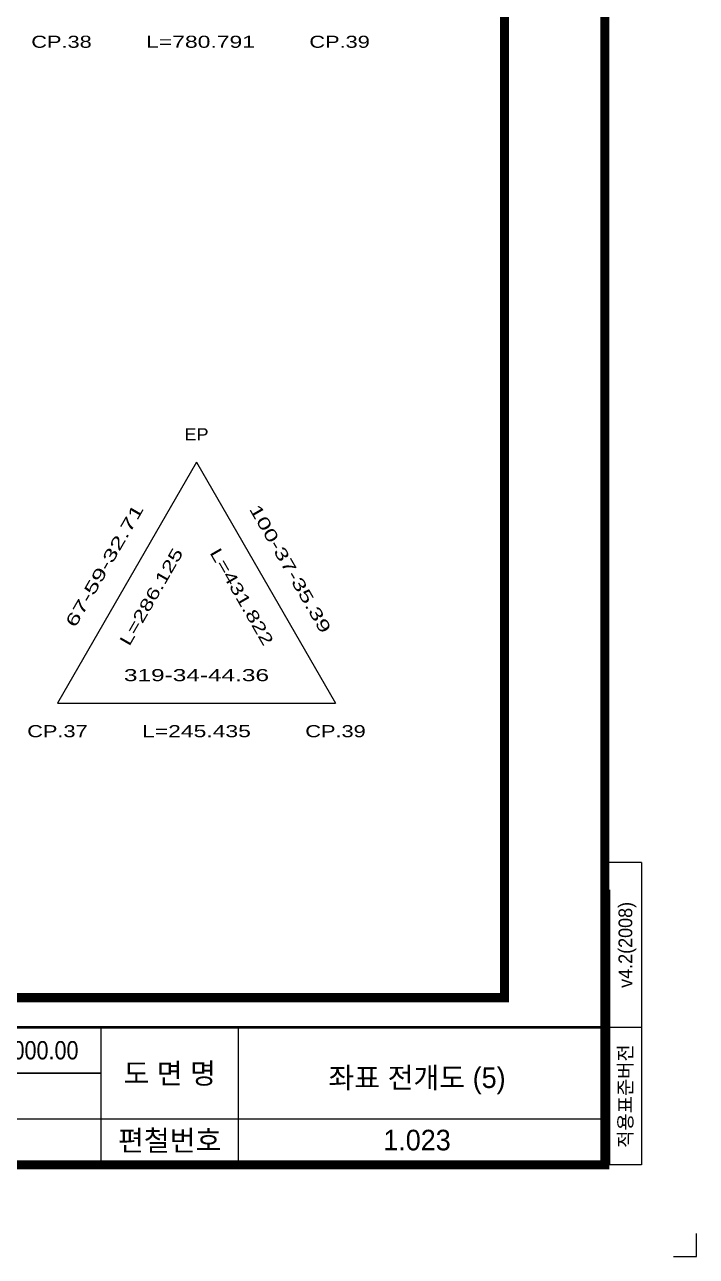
# Model space of a CAD drawing. Header units: millimetres. Extents: x 0 to 841, y 0 to 594.
# Drawn here: x 694.3 to 841, y 0 to 268.9 of the extents above; entities that cross this region are included whole.
import ezdxf
from ezdxf.enums import TextEntityAlignment as Align

# ---------------------------------------------------------------- set-up
doc = ezdxf.new("R2010")
doc.units = ezdxf.units.MM
doc.header["$LTSCALE"] = 10
for name, color, linetype in [('CA-TABL-LIN2', 1, 'Continuous'), ('CA-TABL-TEX1', 6, 'Continuous'), ('CA-TABL-TEX2', 3, 'Continuous'), ('CX-BORD', 3, 'Continuous'), ('CX-BORD-LIN1', 4, 'Continuous'), ('CX-BORD-LIN2', 3, 'Continuous'), ('CX-BORD-TEX2', 7, 'Continuous'), ('CX-BORD-TEX3', 6, 'Continuous'), ('CX-MISC', 2, 'Continuous'), ('CZ-LIN1', 7, 'Continuous')]:
    doc.layers.add(name, color=color, linetype=linetype)
doc.styles.add('RP2', font='Dotum.ttf')
doc.styles.add('TB_TEXT', font='Dotum.ttf')
doc.styles.add('TB_WBTXT', font='Dotum.ttf')
doc.styles.add('TB_WMTXT', font='Dotum.ttf')

# ---------------------------------------------------------------- blocks, each defined once
blk = doc.blocks.new('CXBLKA1-KHCA-부산~울산409_K2H')
at = {"layer": 'CX-BORD-LIN1', "const_width": 2}
blk.add_lwpolyline([(821, 20), (25, 20), (25, 574), (821, 574)], close=True, dxfattribs=at)
at = {"layer": 'CX-BORD-LIN1'}
for points, const_width in [([(821, 50), (25, 50)], 0.6), ([(711, 20), (711, 50)], 0.3)]:
    blk.add_lwpolyline(points, dxfattribs=dict(at, const_width=const_width))
at = {"layer": 'CX-BORD-LIN2'}
for p, q in [((829, 86.03), (821, 86.03)), ((829, 86.03), (829, 20)), ((822, 80), (822, 20)), ((829, 50), (821, 50)), ((829, 20), (822, 20))]:
    blk.add_line(p, q, dxfattribs=at)
at = {"layer": 'CX-BORD-LIN2', "const_width": 0.3}
for points in [[(741, 20), (741, 50)], [(711, 40), (591, 40)], [(821, 30), (591, 30)]]:
    blk.add_lwpolyline(points, dxfattribs=at)
at = {"layer": 'CX-MISC'}
blk.add_lwpolyline([(836, 0), (841, 0), (841, 5)], dxfattribs=at)
at = {"layer": 'CX-BORD-LIN1', "style": 'TB_TEXT'}
for tag, height, p in [('TR_RDAT4', 3.5, (342.5, 47)), ('TR_DGN4', 3.5, (484.12, 47)), ('TR_CHK4', 3.5, (524.12, 47)), ('TR_APP4', 3.5, (564.12, 47)), ('TR_RNUM4', 3, (310.11, 46.64)), ('TR_RNUM3', 3, (310.11, 40.64)), ('TR_RDAT3', 3.5, (342.5, 41)), ('TR_DGN3', 3.5, (484.12, 41)), ('TR_CHK3', 3.5, (524.12, 41)), ('TR_APP3', 3.5, (564.12, 41)), ('TR_RNUM2', 3, (310.11, 34.64)), ('TR_RDAT2', 3.5, (342.5, 35)), ('TR_DGN2', 3.5, (484.12, 35)), ('TR_CHK2', 3.5, (524.12, 35)), ('TR_APP2', 3.5, (564.12, 35)), ('TR_RNUM1', 3, (310.11, 28.64)), ('TR_RDAT1', 3.5, (342.5, 29)), ('TR_DGN1', 3.5, (484.12, 29)), ('TR_CHK1', 3.5, (524.12, 29)), ('TR_APP1', 3.5, (564.12, 29))]:
    blk.add_attdef(tag, text='', height=height, dxfattribs=at).set_placement(p, align=Align.MIDDLE_CENTER)
for tag, p in [('TR_RCON4', (367.3, 47)), ('TR_RCON3', (367.3, 41)), ('TR_RCON2', (367.3, 35)), ('TR_RCON1', (367.3, 29))]:
    blk.add_attdef(tag, text='', height=3.5, dxfattribs=at).set_placement(p, align=Align.MIDDLE_LEFT)
at = {"layer": 'CX-BORD-LIN2', "style": 'TB_TEXT'}
blk.add_text('적용표준버전', height=3, rotation=90, dxfattribs=at).set_placement((825.5, 35), align=Align.MIDDLE_CENTER)
blk.add_attdef('TD_VERSION', text='', height=3, rotation=90, dxfattribs=at).set_placement((825.5, 68.01), align=Align.MIDDLE_CENTER)
at = {"layer": 'CX-BORD-TEX2', "style": 'TB_WMTXT'}
for tag, height, p in [('TB_CNAME', 5, (40.34, 551.83)), ('TB_CSCOP', 4, (41.63, 543.83))]:
    blk.add_attdef(tag, text='', height=height, dxfattribs=at).set_placement(p, align=Align.BOTTOM_LEFT)
at = {"layer": 'CX-BORD-TEX2', "style": 'TB_WBTXT'}
for tag, height, p in [('TB_MTITIL', 10, (423, 553.33)), ('TB_STITL', 7, (423, 538.33))]:
    blk.add_attdef(tag, text='', height=height, dxfattribs=at).set_placement(p, align=Align.MIDDLE_CENTER)
at = {"layer": 'CX-BORD-TEX3', "style": 'TB_TEXT'}
for s, p in [('도 면 명', (726, 40)), ('편철번호', (726, 25.39))]:
    blk.add_text(s, height=4.5, dxfattribs=at).set_placement(p, align=Align.MIDDLE)
for tag, height, p in [('TD_DCOMP', 4.5, (242.5, 45)), ('TD_CSECT', 4.5, (636, 45)), ('TD_DNAME_TOP', 4.5, (780, 45)), ('TD_DNAME_MAIN', 4.5, (780, 39.01)), ('TD_CCOMP', 4.5, (242.5, 35)), ('TD_HSCAL', 4.5, (651.7, 35.24)), ('TD_VSCAL', 4.5, (680.78, 35.24)), ('TD_DNAME_BOT', 3, (780, 33.65)), ('TD_CNAME', 4.5, (90, 25.75)), ('TD_FIELD', 4.5, (207.5, 25.53)), ('TD_CSTEP', 4.5, (278.24, 25.53)), ('TD_DWGCODE', 4.5, (666, 25.39)), ('TD_DWGNO', 4.5, (780, 25.39))]:
    blk.add_attdef(tag, text='', height=height, dxfattribs=at).set_placement(p, align=Align.MIDDLE_CENTER)
at = {"layer": 'CX-BORD-TEX3', "style": 'TB_TEXT', "width": 0.9}
blk.add_attdef('TD_CDIST', text='', height=4, dxfattribs=at).set_placement((681, 45), align=Align.MIDDLE_CENTER)

msp = doc.modelspace()

# ---------------------------------------------------------------- linework, layer by layer
at = {"layer": 'CA-TABL-LIN2', "linetype": 'Continuous'}
for p, q in [((731.84, 173.38), (701.48, 120.79)), ((731.84, 173.38), (762.2, 120.79)), ((701.48, 120.79), (762.2, 120.79))]:
    msp.add_line(p, q, dxfattribs=at)
at = {"layer": 'CZ-LIN1'}
msp.add_lwpolyline([(48.65, 541.03, 2, 2, 0), (48.65, 56.49, 2, 2, 0), (799.09, 56.49, 2, 2, 0), (799.09, 541.03, 2, 2, 0)], format="xyseb", close=True, dxfattribs=at)

# ---------------------------------------------------------------- block references
at = {"layer": 'CX-BORD'}
ref = msp.add_blockref('CXBLKA1-KHCA-부산~울산409_K2H', (0, 0), dxfattribs=at)
ref.add_attrib('TD_DNAME_MAIN', '좌표 전개도 (5)', dxfattribs={"layer": 'CX-BORD-TEX3', "height": 4.5, "style": 'TB_TEXT'}).set_placement((780, 39.01), align=Align.MIDDLE_CENTER)
ref.add_attrib('TD_CDIST', '14+220.00 ~ 20+000.00', dxfattribs={"layer": 'CX-BORD-TEX3', "height": 4, "style": 'TB_TEXT', "width": 0.9}).set_placement((681, 45), align=Align.MIDDLE_CENTER)
ref.add_attrib('TD_DWGNO', '1.023', dxfattribs={"layer": 'CX-BORD-TEX3', "height": 4.5, "style": 'TB_TEXT'}).set_placement((780, 25.39), align=Align.MIDDLE_CENTER)
ref.add_attrib('TD_VERSION', 'v4.2(2008)', dxfattribs={"layer": 'CX-BORD-LIN2', "height": 3, "rotation": 90, "style": 'TB_TEXT'}).set_placement((825.5, 68.01), align=Align.MIDDLE_CENTER)

# ---------------------------------------------------------------- texts
at = {"layer": 'CA-TABL-TEX1', "style": 'RP2'}
for s, width, p, p2 in [('CP.38', 1.239072, (695.77, 263.88), (708.97, 263.88)), ('CP.39', 1.239072, (756.49, 263.88), (769.69, 263.88)), ('EP', 1.132104, (729.2, 178.18), (734.48, 178.18)), ('CP.37', 1.239072, (694.88, 113.35), (708.08, 113.35)), ('CP.39', 1.239072, (755.6, 113.35), (768.8, 113.35))]:
    msp.add_text(s, height=2.64, dxfattribs=dict(at, width=width)).set_placement(p, p2, align=Align.FIT)
at = {"layer": 'CA-TABL-TEX2', "style": 'RP2'}
for s, width, p, p2 in [('L=780.791', 1.296014, (720.85, 263.88), (744.61, 263.88)), ('319-34-44.36', 1.269777, (716, 125.59), (747.68, 125.59)), ('L=245.435', 1.296014, (719.96, 113.35), (743.72, 113.35))]:
    msp.add_text(s, height=2.64, dxfattribs=dict(at, width=width)).set_placement(p, p2, align=Align.FIT)
for s, rotation, width, p, p2 in [(' 67-59-32.71', 60, 1.318033, (704.58, 135.77), (720.42, 163.2)), ('100-37-35.39', 300, 1.269777, (743.26, 163.2), (759.1, 135.77)), ('L=286.125', 60, 1.296014, (717.17, 133.08), (729.05, 153.65)), ('L=431.822', 300, 1.296014, (734.64, 153.65), (746.52, 133.08))]:
    msp.add_text(s, height=2.64, rotation=rotation, dxfattribs=dict(at, width=width)).set_placement(p, p2, align=Align.FIT)

doc.saveas('drawing.dxf')
